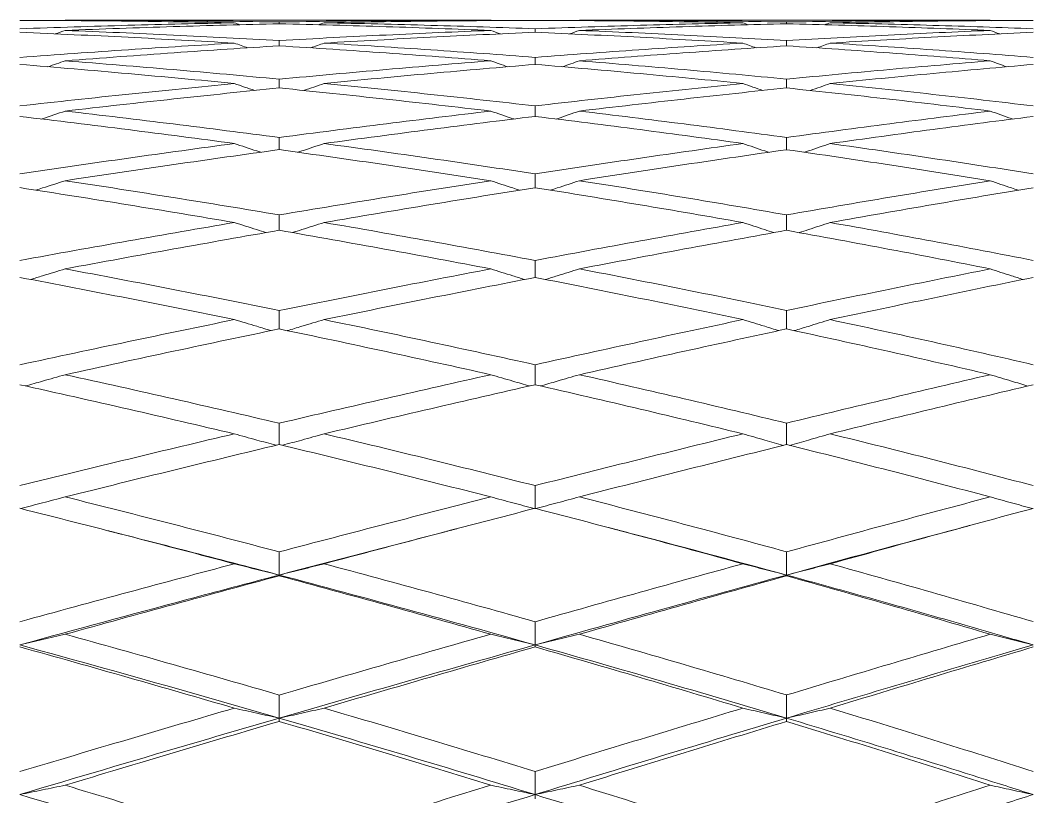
# Model space of a CAD drawing. Extents: x 6453 to 7582, y 0 to 827.
# Drawn here: x 6884.14 to 6893.69, y 672.47 to 679.8 of the extents above; entities that cross this region are included whole.
import ezdxf

# ---------------------------------------------------------------- set-up
doc = ezdxf.new("R2010")
doc.units = 0
doc.header["$LTSCALE"] = 30
doc.header["$MEASUREMENT"] = 0
doc.layers.add('1', color=7, linetype='CONTINUOUS')

msp = doc.modelspace()

# ---------------------------------------------------------------- linework, layer by layer
at = {"layer": '1', "color": 7, "linetype": 'Continuous', "lineweight": 18}
for p, q in [((6888.5787, 679.7955), (6884.5644, 679.7955)), ((6893.2914, 679.7955), (6889.4151, 679.7955))]:
    msp.add_line(p, q, dxfattribs=at)
for points, degree in [([(6886.1596, 679.7715), (6885.8294, 679.778), (6885.1619, 679.7885), (6884.4804, 679.7936), (6884.1361, 679.7948)], 3), ([(6886.1596, 679.7715), (6885.8282, 679.765), (6885.1595, 679.7492), (6884.4792, 679.7278), (6884.1361, 679.7156)], 3), ([(6884.554, 679.7918), (6884.5575, 679.7931), (6884.5609, 679.7943), (6884.5644, 679.7955)], 3), ([(6884.5644, 679.7955), (6884.908, 679.7955), (6885.5883, 679.7927), (6886.2543, 679.7845), (6886.5838, 679.7792)], 3), ([(6884.5644, 679.6996), (6884.9069, 679.713), (6885.5861, 679.7367), (6886.2532, 679.7548), (6886.5838, 679.7624)], 3), ([(6886.213, 679.7525), (6886.1952, 679.7588), (6886.1774, 679.7652), (6886.1596, 679.7715)], 3), ([(6888.5787, 679.7955), (6888.2531, 679.7955), (6887.5951, 679.7929), (6886.9232, 679.7847), (6886.5838, 679.7792)], 3), ([(6886.5838, 679.7792), (6886.5838, 679.7736), (6886.5838, 679.768), (6886.5838, 679.7624)], 3), ([(6888.5787, 679.6996), (6888.2537, 679.7126), (6887.5962, 679.7361), (6886.9237, 679.7546), (6886.5838, 679.7624)], 3), ([(6886.9539, 679.7524), (6886.9717, 679.7588), (6886.9895, 679.7652), (6887.0073, 679.7715)], 3), ([(6887.0073, 679.7715), (6887.3457, 679.7782), (6888.0159, 679.7887), (6888.6725, 679.7936), (6888.9973, 679.7948)], 3), ([(6887.0073, 679.7715), (6887.3464, 679.7648), (6888.0173, 679.7487), (6888.6732, 679.7275), (6888.9973, 679.7156)], 3), ([(6888.5887, 679.7919), (6888.5854, 679.7931), (6888.582, 679.7943), (6888.5787, 679.7955)], 3), ([(6890.9581, 679.7715), (6890.6391, 679.778), (6889.9932, 679.7885), (6889.3319, 679.7936), (6888.9973, 679.7948)], 3), ([(6888.9973, 679.7156), (6889.3333, 679.7279), (6889.9961, 679.7494), (6890.6405, 679.7651), (6890.9581, 679.7715)], 3), ([(6889.405, 679.7918), (6889.4083, 679.7931), (6889.4117, 679.7943), (6889.4151, 679.7955)], 3), ([(6889.4151, 679.7955), (6889.7486, 679.7955), (6890.408, 679.7927), (6891.052, 679.7845), (6891.3702, 679.7792)], 3), ([(6891.3702, 679.7624), (6891.0419, 679.7545), (6890.3878, 679.7361), (6889.7385, 679.7126), (6889.4151, 679.6996)], 3), ([(6891.0111, 679.7521), (6890.9935, 679.7586), (6890.9758, 679.765), (6890.9581, 679.7715)], 3), ([(6891.3702, 679.7792), (6891.699, 679.7847), (6892.348, 679.7929), (6892.9798, 679.7955), (6893.2914, 679.7955)], 3), ([(6891.3702, 679.7792), (6891.3702, 679.7736), (6891.3702, 679.768), (6891.3702, 679.7624)], 3), ([(6893.2914, 679.6996), (6892.9791, 679.7126), (6892.3466, 679.7361), (6891.6983, 679.7545), (6891.3702, 679.7624)], 3), ([(6891.7291, 679.7523), (6891.7464, 679.7587), (6891.7638, 679.7651), (6891.7811, 679.7715)], 3), ([(6893.6958, 679.7948), (6893.3756, 679.7936), (6892.7363, 679.7885), (6892.0991, 679.778), (6891.7811, 679.7715)], 3), ([(6891.7811, 679.7715), (6892.1081, 679.7648), (6892.7542, 679.7488), (6893.3846, 679.7275), (6893.6958, 679.7157)], 3), ([(6893.2914, 679.7955), (6893.2951, 679.7941), (6893.2987, 679.7928), (6893.3023, 679.7914)], 3), ([(6886.1596, 679.5801), (6885.8294, 679.5995), (6885.162, 679.636), (6884.4804, 679.6677), (6884.1361, 679.6823)], 3), ([(6884.471, 679.6668), (6884.5021, 679.6777), (6884.5333, 679.6887), (6884.5644, 679.6996)], 3), ([(6884.5644, 679.6996), (6884.9081, 679.6863), (6885.5883, 679.6569), (6886.2544, 679.6226), (6886.5838, 679.6043)], 3), ([(6886.5838, 679.6043), (6886.9241, 679.6232), (6887.5968, 679.6579), (6888.254, 679.6867), (6888.5787, 679.6996)], 3), ([(6888.9973, 679.6822), (6888.6699, 679.668), (6888.0108, 679.6367), (6887.3432, 679.5999), (6887.0073, 679.5801)], 3), ([(6888.6709, 679.6665), (6888.6401, 679.6775), (6888.6094, 679.6886), (6888.5787, 679.6996)], 3), ([(6888.9973, 679.7156), (6888.9973, 679.7045), (6888.9973, 679.6933), (6888.9973, 679.6822)], 3), ([(6890.9581, 679.5801), (6890.6391, 679.5995), (6889.9932, 679.636), (6889.3319, 679.6676), (6888.9973, 679.6822)], 3), ([(6889.3237, 679.6667), (6889.3542, 679.6776), (6889.3847, 679.6886), (6889.4151, 679.6996)], 3), ([(6889.4151, 679.6996), (6889.7486, 679.6863), (6890.408, 679.6569), (6891.052, 679.6227), (6891.3702, 679.6044)], 3), ([(6891.3702, 679.6044), (6891.689, 679.6228), (6892.328, 679.657), (6892.9698, 679.6863), (6893.2914, 679.6996)], 3), ([(6893.6958, 679.6821), (6893.375, 679.6676), (6892.7351, 679.636), (6892.0985, 679.5995), (6891.7811, 679.5801)], 3), ([(6893.381, 679.6664), (6893.3511, 679.6774), (6893.3212, 679.6885), (6893.2914, 679.6996)], 3), ([(6884.1361, 679.4455), (6884.4817, 679.4711), (6885.1644, 679.519), (6885.8306, 679.5607), (6886.1596, 679.5801)], 3), ([(6886.2887, 679.5347), (6886.2456, 679.5498), (6886.2025, 679.5649), (6886.1596, 679.5801)], 3), ([(6886.5838, 679.6043), (6886.5838, 679.5877), (6886.5838, 679.571), (6886.5838, 679.5544)], 3), ([(6886.8789, 679.5348), (6886.9218, 679.5498), (6886.9646, 679.5649), (6887.0073, 679.5801)], 3), ([(6887.0073, 679.5801), (6887.3464, 679.56), (6888.0173, 679.5175), (6888.6732, 679.4703), (6888.9973, 679.4457)], 3), ([(6888.9973, 679.4457), (6889.3227, 679.4704), (6889.9749, 679.5177), (6890.6299, 679.5601), (6890.9581, 679.5801)], 3), ([(6891.084, 679.5345), (6891.042, 679.5497), (6891, 679.5648), (6890.9581, 679.5801)], 3), ([(6891.3702, 679.6044), (6891.3702, 679.5877), (6891.3702, 679.571), (6891.3702, 679.5542)], 3), ([(6891.6561, 679.5346), (6891.6979, 679.5497), (6891.7395, 679.5649), (6891.7811, 679.5801)], 3), ([(6891.7811, 679.5801), (6892.1081, 679.5601), (6892.7542, 679.5176), (6893.3845, 679.4705), (6893.6958, 679.4458)], 3), ([(6886.5838, 679.5544), (6886.2587, 679.5341), (6885.5971, 679.4904), (6884.9124, 679.4401), (6884.5644, 679.4131)], 3), ([(6888.5787, 679.4131), (6888.2537, 679.4389), (6887.5962, 679.4883), (6886.9237, 679.5332), (6886.5838, 679.5544)], 3), ([(6891.3702, 679.5542), (6891.0442, 679.5332), (6890.3924, 679.4886), (6889.7408, 679.4391), (6889.4151, 679.4131)], 3), ([(6893.2914, 679.4131), (6892.9791, 679.4389), (6892.3466, 679.4883), (6891.6983, 679.5331), (6891.3702, 679.5542)], 3), ([(6886.1596, 679.1992), (6885.8293, 679.2314), (6885.1618, 679.2936), (6884.4804, 679.3514), (6884.1361, 679.3792)], 3), ([(6884.4014, 679.3568), (6884.4558, 679.3755), (6884.5102, 679.3943), (6884.5644, 679.4131)], 3), ([(6884.5644, 679.4131), (6884.908, 679.3865), (6885.5881, 679.3309), (6886.2543, 679.2709), (6886.5838, 679.2398)], 3), ([(6886.5838, 679.2398), (6886.9228, 679.2718), (6887.5942, 679.3325), (6888.2527, 679.3872), (6888.5787, 679.4131)], 3), ([(6888.9973, 679.3791), (6888.6724, 679.3521), (6888.0158, 679.2953), (6887.3457, 679.2323), (6887.0073, 679.1992)], 3), ([(6888.7389, 679.3566), (6888.6854, 679.3754), (6888.632, 679.3942), (6888.5787, 679.4131)], 3), ([(6888.9973, 679.4457), (6888.9973, 679.4235), (6888.9973, 679.4013), (6888.9973, 679.3791)], 3), ([(6890.9581, 679.1992), (6890.639, 679.2313), (6889.9931, 679.2935), (6889.3318, 679.3513), (6888.9973, 679.3791)], 3), ([(6889.2556, 679.3566), (6889.3089, 679.3754), (6889.3621, 679.3942), (6889.4151, 679.4131)], 3), ([(6889.4151, 679.4131), (6889.7486, 679.3865), (6890.408, 679.3309), (6891.052, 679.271), (6891.3702, 679.24)], 3), ([(6891.3702, 679.24), (6891.7, 679.2722), (6892.3499, 679.3331), (6892.9808, 679.3875), (6893.2914, 679.4131)], 3), ([(6893.6958, 679.3789), (6893.3862, 679.3522), (6892.7574, 679.2956), (6892.1097, 679.2325), (6891.7811, 679.1992)], 3), ([(6893.4469, 679.3564), (6893.3949, 679.3752), (6893.3431, 679.3942), (6893.2914, 679.4131)], 3), ([(6884.1361, 678.9876), (6884.4845, 679.0265), (6885.1701, 679.1006), (6885.8335, 679.1675), (6886.1596, 679.1992)], 3), ([(6886.1596, 679.1992), (6886.2238, 679.1771), (6886.2881, 679.1549), (6886.3527, 679.1329)], 3), ([(6886.5838, 679.2398), (6886.5838, 679.2123), (6886.5838, 679.1847), (6886.5838, 679.1572)], 3), ([(6886.815, 679.133), (6886.8792, 679.155), (6886.9433, 679.1771), (6887.0073, 679.1992)], 3), ([(6887.0073, 679.1992), (6887.3464, 679.1661), (6888.0172, 679.0976), (6888.6731, 679.025), (6888.9973, 678.9878)], 3), ([(6888.9973, 678.9878), (6889.3316, 679.0262), (6889.9927, 679.0998), (6890.6388, 679.1671), (6890.9581, 679.1992)], 3), ([(6891.1462, 679.1327), (6891.0834, 679.1548), (6891.0207, 679.177), (6890.9581, 679.1992)], 3), ([(6891.3702, 679.24), (6891.3702, 679.2124), (6891.3702, 679.1847), (6891.3702, 679.157)], 3), ([(6891.5938, 679.1327), (6891.6565, 679.1548), (6891.7189, 679.177), (6891.7811, 679.1992)], 3), ([(6891.7811, 679.1992), (6892.1081, 679.1661), (6892.7541, 679.0977), (6893.3845, 679.0252), (6893.6958, 678.988)], 3), ([(6886.5838, 679.1572), (6886.2569, 679.1242), (6885.5935, 679.055), (6884.9106, 678.9789), (6884.5644, 678.939)], 3), ([(6888.5787, 678.939), (6888.2536, 678.9773), (6887.5961, 679.0521), (6886.9237, 679.1229), (6886.5838, 679.1572)], 3), ([(6891.3702, 679.157), (6891.0516, 679.1238), (6890.4073, 679.0543), (6889.7483, 678.9785), (6889.4151, 678.939)], 3), ([(6893.2914, 678.939), (6892.9791, 678.9773), (6892.3466, 679.0521), (6891.6983, 679.1227), (6891.3702, 679.157)], 3), ([(6884.5644, 678.939), (6884.9077, 678.8994), (6885.5877, 678.8183), (6886.254, 678.7332), (6886.5838, 678.6897)], 3), ([(6886.5838, 678.6897), (6886.9251, 678.7347), (6887.5989, 678.8212), (6888.255, 678.9008), (6888.5787, 678.939)], 3), ([(6889.4151, 678.939), (6889.7486, 678.8995), (6890.408, 678.8183), (6891.052, 678.7333), (6891.3702, 678.69)], 3), ([(6891.3702, 678.69), (6891.6995, 678.7349), (6892.349, 678.8212), (6892.9803, 678.9008), (6893.2914, 678.939)], 3), ([(6886.1596, 678.6332), (6885.8291, 678.6777), (6885.1614, 678.765), (6884.4802, 678.8484), (6884.1361, 678.889)], 3), ([(6888.9973, 678.8888), (6888.6739, 678.8495), (6888.0187, 678.7677), (6887.3472, 678.6792), (6887.0073, 678.6332)], 3), ([(6890.9581, 678.6332), (6890.639, 678.6776), (6889.9931, 678.7648), (6889.3318, 678.8482), (6888.9973, 678.8888)], 3), ([(6893.6958, 678.8886), (6893.3856, 678.8493), (6892.7563, 678.7676), (6892.1091, 678.6791), (6891.7811, 678.6332)], 3), ([(6884.1361, 678.3468), (6884.4826, 678.3981), (6885.1664, 678.4971), (6885.8316, 678.589), (6886.1596, 678.6332)], 3), ([(6887.0073, 678.6332), (6887.3462, 678.5873), (6888.0169, 678.4936), (6888.673, 678.3964), (6888.9973, 678.347)], 3), ([(6888.9973, 678.347), (6889.3333, 678.3982), (6889.9961, 678.4971), (6890.6405, 678.5889), (6890.9581, 678.6332)], 3), ([(6891.7811, 678.6332), (6892.1081, 678.5873), (6892.7542, 678.4938), (6893.3845, 678.3967), (6893.6958, 678.3473)], 3), ([(6886.5838, 678.5753), (6886.2568, 678.5301), (6885.5932, 678.4362), (6884.9105, 678.335), (6884.5644, 678.2826)], 3), ([(6888.5787, 678.2826), (6888.2535, 678.333), (6887.5959, 678.4324), (6886.9236, 678.5283), (6886.5838, 678.5753)], 3), ([(6891.3702, 678.575), (6891.0544, 678.5298), (6890.4128, 678.436), (6889.751, 678.335), (6889.4151, 678.2826)], 3), ([(6893.2914, 678.2826), (6892.9791, 678.333), (6892.3466, 678.4323), (6891.6983, 678.528), (6891.3702, 678.575)], 3), ([(6884.5644, 678.2826), (6884.9078, 678.2305), (6885.5878, 678.1246), (6886.2541, 678.0153), (6886.5838, 677.96)], 3), ([(6886.5838, 677.96), (6886.9248, 678.0173), (6887.5982, 678.1283), (6888.2547, 678.2323), (6888.5787, 678.2826)], 3), ([(6889.4151, 678.2826), (6889.7486, 678.2305), (6890.4079, 678.1247), (6891.052, 678.0156), (6891.3702, 677.9603)], 3), ([(6891.3702, 677.9603), (6891.699, 678.0175), (6892.348, 678.1283), (6892.9798, 678.2322), (6893.2914, 678.2826)], 3), ([(6886.1596, 677.8881), (6885.8292, 677.9445), (6885.1615, 678.0558), (6884.4802, 678.1639), (6884.1361, 678.217)], 3), ([(6888.9973, 678.2168), (6888.6744, 678.1655), (6888.0198, 678.0595), (6887.3477, 677.9465), (6887.0073, 677.8881)], 3), ([(6890.9581, 677.8881), (6890.639, 677.9444), (6889.993, 678.0556), (6889.3318, 678.1636), (6888.9973, 678.2168)], 3), ([(6893.6958, 678.2164), (6893.3858, 678.1652), (6892.7568, 678.0593), (6892.1094, 677.9464), (6891.7811, 677.8881)], 3), ([(6884.1361, 677.5301), (6884.483, 677.5936), (6885.1671, 677.7167), (6885.8319, 677.8322), (6886.1596, 677.8881)], 3), ([(6887.0073, 677.8881), (6887.3462, 677.83), (6888.0169, 677.7122), (6888.6729, 677.5914), (6888.9973, 677.5303)], 3), ([(6888.9973, 677.5303), (6889.3329, 677.5936), (6889.9954, 677.7163), (6890.6401, 677.832), (6890.9581, 677.8881)], 3), ([(6891.7811, 677.8881), (6892.1081, 677.8301), (6892.7542, 677.7124), (6893.3846, 677.5917), (6893.6958, 677.5308)], 3), ([(6886.5838, 677.815), (6886.2568, 677.7581), (6885.5933, 677.6406), (6884.9105, 677.5155), (6884.5644, 677.451)], 3), ([(6888.5787, 677.451), (6888.2535, 677.513), (6887.5959, 677.6358), (6886.9236, 677.7558), (6886.5838, 677.815)], 3), ([(6891.3702, 677.8146), (6891.0545, 677.7578), (6890.413, 677.6404), (6889.7511, 677.5154), (6889.4151, 677.451)], 3), ([(6893.2914, 677.451), (6892.9791, 677.513), (6892.3466, 677.6357), (6891.6983, 677.7555), (6891.3702, 677.8146)], 3), ([(6886.1596, 676.9722), (6885.8293, 677.0399), (6885.1618, 677.174), (6884.4803, 677.3055), (6884.1361, 677.3706)], 3), ([(6884.5644, 677.451), (6884.9078, 677.3869), (6885.5878, 677.2575), (6886.2541, 677.1253), (6886.5838, 677.0586)], 3), ([(6886.5838, 677.0586), (6886.9242, 677.1275), (6887.5971, 677.2617), (6888.2541, 677.389), (6888.5787, 677.451)], 3), ([(6888.9973, 677.3703), (6888.6744, 677.3075), (6888.0197, 677.1785), (6887.3476, 677.0422), (6887.0073, 676.9722)], 3), ([(6890.9581, 676.9722), (6890.639, 677.0398), (6889.993, 677.1738), (6889.3318, 677.3053), (6888.9973, 677.3703)], 3), ([(6889.4151, 677.451), (6889.7485, 677.387), (6890.4077, 677.2576), (6891.0519, 677.1256), (6891.3702, 677.059)], 3), ([(6891.3702, 677.059), (6891.6988, 677.1278), (6892.3476, 677.2619), (6892.9796, 677.3891), (6893.2914, 677.451)], 3), ([(6893.6958, 677.3699), (6893.3848, 677.307), (6892.7546, 677.1778), (6892.1083, 677.0419), (6891.7811, 676.9722)], 3), ([(6884.1361, 676.5464), (6884.4823, 676.6212), (6885.1657, 676.7669), (6885.8313, 676.905), (6886.1596, 676.9722)], 3), ([(6887.0073, 676.9722), (6887.3463, 676.9025), (6888.017, 676.7618), (6888.673, 676.6188), (6888.9973, 676.5468)], 3), ([(6888.9973, 676.5468), (6889.3339, 676.6216), (6889.9972, 676.7672), (6890.6411, 676.9051), (6890.9581, 676.9722)], 3), ([(6891.7811, 676.9722), (6892.108, 676.9026), (6892.754, 676.7621), (6893.3845, 676.6192), (6893.6958, 676.5473)], 3), ([(6886.5838, 676.8847), (6886.2562, 676.8165), (6885.5921, 676.6765), (6884.9099, 676.529), (6884.5644, 676.4533)], 3), ([(6888.5787, 676.4533), (6888.2537, 676.5262), (6887.5962, 676.6711), (6886.9238, 676.8139), (6886.5838, 676.8847)], 3), ([(6891.3702, 676.8843), (6891.0534, 676.8161), (6890.4109, 676.6762), (6889.7501, 676.5289), (6889.4151, 676.4533)], 3), ([(6893.2914, 676.4533), (6892.9791, 676.5262), (6892.3466, 676.671), (6891.6983, 676.8136), (6891.3702, 676.8843)], 3), ([(6884.5644, 676.4533), (6884.9121, 676.3771), (6885.5963, 676.2245), (6886.2584, 676.0718), (6886.5838, 675.9955)], 3), ([(6886.5838, 675.9955), (6886.9246, 676.0754), (6887.5979, 676.2316), (6888.2545, 676.3806), (6888.5787, 676.4533)], 3), ([(6889.4151, 676.4533), (6889.7486, 676.3781), (6890.4079, 676.2266), (6891.052, 676.0731), (6891.3702, 675.996)], 3), ([(6891.3702, 675.996), (6891.6908, 676.0737), (6892.3316, 676.2278), (6892.9716, 676.3787), (6893.2914, 676.4533)], 3), ([(6886.1596, 675.8956), (6885.8334, 675.9727), (6885.17, 676.1273), (6884.4844, 676.2818), (6884.1361, 676.359)], 3), ([(6888.9973, 676.3586), (6888.6736, 676.2849), (6888.0182, 676.1341), (6887.3469, 675.9763), (6887.0073, 675.8956)], 3), ([(6890.9581, 675.8956), (6890.6391, 675.9736), (6889.9933, 676.1289), (6889.3319, 676.2824), (6888.9973, 676.3586)], 3), ([(6893.6958, 676.3581), (6893.3763, 676.2824), (6892.7376, 676.1296), (6892.0998, 675.974), (6891.7811, 675.8956)], 3), ([(6884.1361, 675.4067), (6884.4851, 675.4927), (6885.1714, 675.6601), (6885.8341, 675.8185), (6886.1596, 675.8956)], 3), ([(6887.0073, 675.8956), (6887.3457, 675.8151), (6888.0157, 675.6532), (6888.6724, 675.4894), (6888.9973, 675.4071)], 3), ([(6888.9973, 675.4071), (6889.3246, 675.4901), (6889.9787, 675.6545), (6890.6318, 675.8157), (6890.9581, 675.8956)], 3), ([(6891.7811, 675.8956), (6892.1081, 675.8151), (6892.7541, 675.6532), (6893.3845, 675.4897), (6893.6958, 675.4076)], 3), ([(6886.5838, 675.7945), (6886.2575, 675.7163), (6885.5947, 675.5558), (6884.9112, 675.3871), (6884.5644, 675.3005)], 3), ([(6888.5787, 675.3005), (6888.2531, 675.3837), (6887.5951, 675.5492), (6886.9232, 675.7131), (6886.5838, 675.7945)], 3), ([(6891.3702, 675.794), (6891.043, 675.7129), (6890.39, 675.5495), (6889.7396, 675.3839), (6889.4151, 675.3005)], 3), ([(6893.2914, 675.3005), (6892.9792, 675.3835), (6892.3468, 675.5487), (6891.6984, 675.7126), (6891.3702, 675.794)], 3), ([(6888.9973, 675.4071), (6888.9973, 675.3708), (6888.9973, 675.2981), (6888.9973, 675.2254), (6888.9973, 675.189)], 3), ([(6884.5644, 675.3005), (6884.9075, 675.215), (6885.5871, 675.0429), (6886.2538, 674.8694), (6886.5838, 674.7823)], 3), ([(6886.5838, 674.7823), (6886.9248, 674.8723), (6887.5982, 675.0487), (6888.2547, 675.2178), (6888.5787, 675.3005)], 3), ([(6889.4151, 675.3005), (6889.7429, 675.2164), (6890.3965, 675.0459), (6891.0463, 674.8712), (6891.3702, 674.7828)], 3), ([(6891.3702, 674.7828), (6891.6904, 674.8703), (6892.3308, 675.0441), (6892.9712, 675.2155), (6893.2914, 675.3005)], 3), ([(6886.1596, 674.6699), (6885.8288, 674.7578), (6885.1607, 674.9331), (6884.4798, 675.1069), (6884.1361, 675.1933)], 3), ([(6888.9973, 675.1929), (6888.6735, 675.1092), (6888.0179, 674.9383), (6887.3467, 674.7605), (6887.0073, 674.6699)], 3), ([(6890.9581, 674.6699), (6890.6337, 674.7591), (6889.9824, 674.9354), (6889.3264, 675.1077), (6888.9973, 675.1929)], 3), ([(6893.6958, 675.1923), (6893.3749, 675.106), (6892.7349, 674.9325), (6892.0985, 674.7576), (6891.7811, 674.6699)], 3), ([(6888.258, 675.0006), (6888.1347, 674.9684)], 1), ([(6889.8047, 674.9815), (6889.6943, 675.0106)], 1), ([(6891.3702, 674.5638), (6890.8514, 674.7056), (6890.3291, 674.8449), (6889.8037, 674.9817)], 3), ([(6892.9993, 675.004), (6892.4604, 674.8601), (6891.9172, 674.7133), (6891.3702, 674.5638)], 3), ([(6893.1002, 675.0313), (6892.9987, 675.0038)], 1), ([(6885.0971, 674.9486), (6884.9692, 674.9813)], 1), ([(6886.5838, 674.5638), (6887.1036, 674.7011), (6887.6211, 674.8361), (6888.1359, 674.9687)], 3), ([(6886.5838, 674.7823), (6886.5838, 674.7459), (6886.5838, 674.6731), (6886.5838, 674.6002), (6886.5838, 674.5638)], 3), ([(6891.3702, 674.7828), (6891.3702, 674.7463), (6891.3702, 674.6733), (6891.3702, 674.6003), (6891.3702, 674.5638)], 3), ([(6884.1361, 674.1233), (6884.4826, 674.2184), (6885.1664, 674.4044), (6885.8316, 674.5827), (6886.1596, 674.6699)], 3), ([(6886.1596, 674.6699), (6886.2299, 674.6521), (6886.3709, 674.6167), (6886.5127, 674.5814), (6886.5838, 674.5638)], 3), ([(6886.5838, 674.5638), (6886.6548, 674.5814), (6886.7965, 674.6166), (6886.9371, 674.6521), (6887.0073, 674.6699)], 3), ([(6887.0073, 674.6699), (6887.3459, 674.5795), (6888.0163, 674.3979), (6888.6726, 674.2153), (6888.9973, 674.1237)], 3), ([(6888.9973, 674.1237), (6889.3318, 674.2181), (6889.993, 674.4035), (6890.639, 674.5822), (6890.9581, 674.6699)], 3), ([(6890.9581, 674.6699), (6891.0264, 674.6521), (6891.1634, 674.6167), (6891.3011, 674.5814), (6891.3702, 674.5638)], 3), ([(6891.3702, 674.5638), (6891.4391, 674.5814), (6891.5766, 674.6166), (6891.7131, 674.6521), (6891.7811, 674.6699)], 3), ([(6891.7811, 674.6699), (6892.0995, 674.5818), (6892.737, 674.4029), (6893.3759, 674.2182), (6893.6958, 674.1244)], 3), ([(6886.5838, 674.5564), (6886.2563, 674.4684), (6885.5923, 674.2886), (6884.91, 674.1011), (6884.5644, 674.0053)], 3), ([(6888.9973, 673.9049), (6888.1992, 674.1299), (6887.3944, 674.3497), (6886.5838, 674.5638)], 3), ([(6886.5838, 674.5638), (6886.5838, 674.5626), (6886.5838, 674.5602), (6886.5838, 674.5577), (6886.5838, 674.5564)], 3), ([(6888.5787, 674.0053), (6888.2531, 674.0976), (6887.5951, 674.2819), (6886.9232, 674.4651), (6886.5838, 674.5564)], 3), ([(6891.3702, 674.5638), (6890.5867, 674.3497), (6889.7954, 674.1299), (6888.9973, 673.9049)], 3), ([(6891.3702, 674.5559), (6891.0521, 674.4675), (6890.4083, 674.2873), (6889.7488, 674.1004), (6889.4151, 674.0053)], 3), ([(6891.3702, 674.5638), (6891.3702, 674.5625), (6891.3702, 674.5599), (6891.3702, 674.5573), (6891.3702, 674.5559)], 3), ([(6893.2914, 674.0053), (6892.9707, 674.0999), (6892.3297, 674.2863), (6891.6898, 674.467), (6891.3702, 674.5559)], 3), ([(6888.9973, 674.1237), (6888.9973, 674.0873), (6888.9973, 674.0143), (6888.9973, 673.9414), (6888.9973, 673.9049)], 3), ([(6884.1361, 673.9049), (6884.208, 673.9216), (6884.3512, 673.9549), (6884.4934, 673.9885), (6884.5644, 674.0053)], 3), ([(6884.5644, 674.0053), (6884.9075, 673.9102), (6885.5873, 673.7196), (6886.2538, 673.5281), (6886.5838, 673.4323)], 3), ([(6886.5838, 673.4323), (6886.9225, 673.5308), (6887.5937, 673.7247), (6888.2524, 673.9127), (6888.5787, 674.0053)], 3), ([(6888.5787, 674.0053), (6888.648, 673.9885), (6888.7872, 673.955), (6888.9272, 673.9216), (6888.9973, 673.9049)], 3), ([(6888.9973, 673.9049), (6889.0674, 673.9215), (6889.2071, 673.9549), (6889.3459, 673.9885), (6889.4151, 674.0053)], 3), ([(6889.4151, 674.0053), (6889.7483, 673.9103), (6890.4074, 673.7198), (6891.0517, 673.5286), (6891.3702, 673.4328)], 3), ([(6891.3702, 673.4328), (6891.6986, 673.5316), (6892.3473, 673.7258), (6892.9795, 673.9133), (6893.2914, 674.0053)], 3), ([(6893.2914, 674.0053), (6893.3584, 673.9885), (6893.4929, 673.955), (6893.628, 673.9216), (6893.6958, 673.9049)], 3), ([(6886.1596, 673.3086), (6885.8289, 673.4053), (6885.1609, 673.5982), (6884.4799, 673.7904), (6884.1361, 673.8863)], 3), ([(6888.9973, 673.9049), (6888.1992, 673.6799), (6887.3944, 673.4495), (6886.5838, 673.2142)], 3), ([(6888.9973, 673.8859), (6888.6719, 673.7926), (6888.0147, 673.6031), (6887.3452, 673.4078), (6887.0073, 673.3086)], 3), ([(6891.3702, 673.2142), (6890.5867, 673.4495), (6889.7954, 673.6799), (6888.9973, 673.9049)], 3), ([(6888.9973, 673.9049), (6888.9973, 673.9018), (6888.9973, 673.8955), (6888.9973, 673.8891), (6888.9973, 673.8859)], 3), ([(6890.9581, 673.3086), (6890.6387, 673.4051), (6889.9924, 673.5979), (6889.3315, 673.79), (6888.9973, 673.8859)], 3), ([(6893.6958, 673.8852), (6893.3846, 673.7924), (6892.7543, 673.6035), (6892.1082, 673.408), (6891.7811, 673.3086)], 3), ([(6886.5838, 673.4323), (6886.5838, 673.3959), (6886.5838, 673.3232), (6886.5838, 673.2506), (6886.5838, 673.2142)], 3), ([(6891.3702, 673.4328), (6891.3702, 673.3964), (6891.3702, 673.3235), (6891.3702, 673.2506), (6891.3702, 673.2142)], 3), ([(6884.1361, 672.7103), (6884.4803, 672.8133), (6885.1617, 673.0159), (6885.8293, 673.2121), (6886.1596, 673.3086)], 3), ([(6886.1596, 673.3086), (6886.2299, 673.2928), (6886.3709, 673.2613), (6886.5127, 673.2299), (6886.5838, 673.2142)], 3), ([(6886.5838, 673.2142), (6886.6548, 673.2299), (6886.7965, 673.2612), (6886.9371, 673.2928), (6887.0073, 673.3086)], 3), ([(6887.0073, 673.3086), (6887.3463, 673.2091), (6888.0171, 673.0099), (6888.6731, 672.8105), (6888.9973, 672.7108)], 3), ([(6888.9973, 672.7108), (6889.3313, 672.8136), (6889.9921, 673.0159), (6890.6385, 673.2121), (6890.9581, 673.3086)], 3), ([(6890.9581, 673.3086), (6891.0264, 673.2928), (6891.1634, 673.2613), (6891.3011, 673.2299), (6891.3702, 673.2142)], 3), ([(6891.3702, 673.2142), (6891.4391, 673.2298), (6891.5766, 673.2612), (6891.7131, 673.2928), (6891.7811, 673.3086)], 3), ([(6891.7811, 673.3086), (6892.108, 673.2093), (6892.754, 673.0103), (6893.3844, 672.8111), (6893.6958, 672.7115)], 3), ([(6886.5838, 673.184), (6886.2535, 673.0866), (6885.5866, 672.8889), (6884.9072, 672.6851), (6884.5644, 672.5818)], 3), ([(6888.9973, 672.4936), (6888.1992, 672.7385), (6887.3944, 672.9789), (6886.5838, 673.2142)], 3), ([(6886.5838, 673.2142), (6886.5838, 673.2092), (6886.5838, 673.1992), (6886.5838, 673.1891), (6886.5838, 673.184)], 3), ([(6888.5787, 672.5818), (6888.2535, 672.6822), (6887.5959, 672.883), (6886.9236, 673.0838), (6886.5838, 673.184)], 3), ([(6891.3702, 673.2142), (6890.5867, 672.9789), (6889.7954, 672.7385), (6888.9973, 672.4936)], 3), ([(6891.3702, 673.1835), (6891.0516, 673.0863), (6890.4072, 672.8888), (6889.7482, 672.6852), (6889.4151, 672.5818)], 3), ([(6891.3702, 673.2142), (6891.3702, 673.2091), (6891.3702, 673.1989), (6891.3702, 673.1886), (6891.3702, 673.1835)], 3), ([(6893.2914, 672.5818), (6892.9789, 672.6821), (6892.3463, 672.8828), (6891.6981, 673.0833), (6891.3702, 673.1835)], 3), ([(6888.9973, 672.7108), (6888.9973, 672.6746), (6888.9973, 672.6022), (6888.9973, 672.5298), (6888.9973, 672.4936)], 3), ([(6884.1361, 672.4936), (6884.208, 672.5082), (6884.3512, 672.5375), (6884.4934, 672.567), (6884.5644, 672.5818)], 3), ([(6884.5644, 672.5818), (6884.9078, 672.4782), (6885.5878, 672.271), (6886.2541, 672.0638), (6886.5838, 671.9602)], 3), ([(6886.5838, 671.9602), (6886.9225, 672.0667), (6887.5936, 672.2767), (6888.2524, 672.481), (6888.5787, 672.5818)], 3), ([(6888.5787, 672.5818), (6888.648, 672.567), (6888.7872, 672.5375), (6888.9272, 672.5082), (6888.9973, 672.4936)], 3), ([(6888.9973, 672.4936), (6889.0674, 672.5082), (6889.2071, 672.5375), (6889.3459, 672.567), (6889.4151, 672.5818)], 3), ([(6889.4151, 672.5818), (6889.7489, 672.4781), (6890.4086, 672.2709), (6891.0523, 672.0641), (6891.3702, 671.9608)], 3), ([(6891.3702, 671.9608), (6891.698, 672.0674), (6892.3461, 672.2775), (6892.9789, 672.4814), (6893.2914, 672.5818)], 3), ([(6893.2914, 672.5818), (6893.3584, 672.567), (6893.4929, 672.5375), (6893.628, 672.5082), (6893.6958, 672.4936)], 3), ([(6888.9973, 672.4936), (6888.1992, 672.2486), (6887.3944, 671.9989), (6886.5838, 671.745)], 3), ([(6891.3702, 671.745), (6890.5867, 671.9989), (6889.7954, 672.2486), (6888.9973, 672.4936)], 3), ([(6888.9973, 672.4936), (6888.9973, 672.4866), (6888.9973, 672.4728), (6888.9973, 672.4588), (6888.9973, 672.4518)], 3)]:
    msp.add_open_spline(points, degree=degree, dxfattribs=at)
for points, knots in [([(6884.3407, 678.864), (6884.3441, 678.8652), (6884.4189, 678.8901), (6884.4934, 678.9151), (6884.5644, 678.939)], [0, 0, 0, 0, 0.045717, 1, 1, 1, 1]), ([(6888.7978, 678.8639), (6888.7943, 678.8651), (6888.7211, 678.8901), (6888.648, 678.9151), (6888.5787, 678.939)], [0, 0, 0, 0, 0.047451, 1, 1, 1, 1]), ([(6888.9973, 678.9878), (6888.9973, 678.9559), (6888.9973, 678.9229), (6888.9973, 678.8899), (6888.9973, 678.8888)], [0, 0, 0, 0, 0.967496, 1, 1, 1, 1]), ([(6889.1963, 678.8638), (6889.1998, 678.865), (6889.273, 678.89), (6889.3459, 678.9151), (6889.4151, 678.939)], [0, 0, 0, 0, 0.048412, 1, 1, 1, 1]), ([(6893.504, 678.8637), (6893.5003, 678.865), (6893.4293, 678.89), (6893.3584, 678.9151), (6893.2914, 678.939)], [0, 0, 0, 0, 0.051123, 1, 1, 1, 1]), ([(6886.4089, 678.5505), (6886.3963, 678.5547), (6886.3129, 678.5822), (6886.2299, 678.6097), (6886.1596, 678.6332)], [0, 0, 0, 0, 0.151442, 1, 1, 1, 1]), ([(6886.5838, 678.6897), (6886.5838, 678.657), (6886.5838, 678.6188), (6886.5838, 678.5807), (6886.5838, 678.5753)], [0, 0, 0, 0, 0.858579, 1, 1, 1, 1]), ([(6886.7582, 678.5504), (6886.7709, 678.5546), (6886.8542, 678.5821), (6886.9371, 678.6097), (6887.0073, 678.6332)], [0, 0, 0, 0, 0.152094, 1, 1, 1, 1]), ([(6890.9581, 678.6332), (6891.0264, 678.6097), (6891.1074, 678.5821), (6891.1887, 678.5545), (6891.2012, 678.5502)], [0, 0, 0, 0, 0.845533, 1, 1, 1, 1]), ([(6891.3702, 678.69), (6891.3702, 678.6572), (6891.3702, 678.6189), (6891.3702, 678.5805), (6891.3702, 678.575)], [0, 0, 0, 0, 0.855846, 1, 1, 1, 1]), ([(6891.5387, 678.5501), (6891.5512, 678.5544), (6891.6323, 678.582), (6891.7131, 678.6097), (6891.7811, 678.6332)], [0, 0, 0, 0, 0.154805, 1, 1, 1, 1]), ([(6888.9973, 678.347), (6888.9973, 678.3134), (6888.9973, 678.27), (6888.9973, 678.2266), (6888.9973, 678.2168)], [0, 0, 0, 0, 0.773696, 1, 1, 1, 1]), ([(6884.5644, 678.2826), (6884.4934, 678.2596), (6884.4009, 678.2298), (6884.308, 678.2001), (6884.2864, 678.1932)], [0, 0, 0, 0, 0.768659, 1, 1, 1, 1]), ([(6888.5787, 678.2826), (6888.648, 678.2596), (6888.7387, 678.2298), (6888.8297, 678.2), (6888.8509, 678.1931)], [0, 0, 0, 0, 0.767275, 1, 1, 1, 1]), ([(6889.1432, 678.1929), (6889.1644, 678.1999), (6889.2554, 678.2297), (6889.3459, 678.2596), (6889.4151, 678.2826)], [0, 0, 0, 0, 0.233642, 1, 1, 1, 1]), ([(6893.2914, 678.2826), (6893.3584, 678.2596), (6893.4464, 678.2297), (6893.5346, 678.1998), (6893.5554, 678.1928)], [0, 0, 0, 0, 0.764618, 1, 1, 1, 1]), ([(6886.5838, 677.96), (6886.5838, 677.9257), (6886.5838, 677.8774), (6886.5838, 677.8291), (6886.5838, 677.815)], [0, 0, 0, 0, 0.708546, 1, 1, 1, 1]), ([(6891.3702, 677.9603), (6891.3702, 677.926), (6891.3702, 677.8775), (6891.3702, 677.8289), (6891.3702, 677.8146)], [0, 0, 0, 0, 0.70651, 1, 1, 1, 1]), ([(6886.1596, 677.8881), (6886.2299, 677.8658), (6886.33, 677.834), (6886.4307, 677.8024), (6886.4605, 677.793)], [0, 0, 0, 0, 0.703683, 1, 1, 1, 1]), ([(6886.7069, 677.793), (6886.7367, 677.8023), (6886.8372, 677.834), (6886.9371, 677.8657), (6887.0073, 677.8881)], [0, 0, 0, 0, 0.296487, 1, 1, 1, 1]), ([(6890.9581, 677.8881), (6891.0264, 677.8658), (6891.124, 677.8339), (6891.222, 677.8022), (6891.2512, 677.7928)], [0, 0, 0, 0, 0.701815, 1, 1, 1, 1]), ([(6891.4888, 677.7927), (6891.518, 677.8021), (6891.6158, 677.8339), (6891.7131, 677.8657), (6891.7811, 677.8881)], [0, 0, 0, 0, 0.298523, 1, 1, 1, 1]), ([(6888.9973, 677.5303), (6888.9973, 677.4955), (6888.9973, 677.4421), (6888.9973, 677.3888), (6888.9973, 677.3703)], [0, 0, 0, 0, 0.65389, 1, 1, 1, 1]), ([(6884.5644, 677.451), (6884.4934, 677.4292), (6884.3844, 677.3959), (6884.2747, 677.3627), (6884.2365, 677.3512)], [0, 0, 0, 0, 0.652102, 1, 1, 1, 1]), ([(6888.5787, 677.451), (6888.648, 677.4292), (6888.755, 677.3959), (6888.8624, 677.3626), (6888.8999, 677.351)], [0, 0, 0, 0, 0.65071, 1, 1, 1, 1]), ([(6889.0945, 677.3509), (6889.132, 677.3625), (6889.2392, 677.3958), (6889.3459, 677.4292), (6889.4151, 677.451)], [0, 0, 0, 0, 0.34954, 1, 1, 1, 1]), ([(6893.2914, 677.451), (6893.3584, 677.4292), (6893.4621, 677.3958), (6893.5661, 677.3624), (6893.6027, 677.3507)], [0, 0, 0, 0, 0.648665, 1, 1, 1, 1]), ([(6886.5838, 676.8847), (6886.5838, 676.9073), (6886.5838, 676.9653), (6886.5838, 677.0233), (6886.5838, 677.0586)], [0, 0, 0, 0, 0.390187, 1, 1, 1, 1]), ([(6891.3702, 677.059), (6891.3702, 677.0236), (6891.3702, 676.9653), (6891.3702, 676.9071), (6891.3702, 676.8843)], [0, 0, 0, 0, 0.608215, 1, 1, 1, 1]), ([(6886.1596, 676.9722), (6886.2299, 676.9512), (6886.3459, 676.9166), (6886.4624, 676.8822), (6886.5083, 676.8687)], [0, 0, 0, 0, 0.607706, 1, 1, 1, 1]), ([(6887.0073, 676.9722), (6886.9371, 676.9512), (6886.8214, 676.9166), (6886.705, 676.8821), (6886.6592, 676.8686)], [0, 0, 0, 0, 0.607649, 1, 1, 1, 1]), ([(6890.9581, 676.9722), (6891.0264, 676.9512), (6891.1394, 676.9165), (6891.2529, 676.882), (6891.2977, 676.8684)], [0, 0, 0, 0, 0.606211, 1, 1, 1, 1]), ([(6891.4424, 676.8683), (6891.4872, 676.8819), (6891.6004, 676.9164), (6891.7131, 676.9512), (6891.7811, 676.9722)], [0, 0, 0, 0, 0.394032, 1, 1, 1, 1]), ([(6888.9973, 676.5468), (6888.9973, 676.511), (6888.9973, 676.4483), (6888.9973, 676.3856), (6888.9973, 676.3586)], [0, 0, 0, 0, 0.570981, 1, 1, 1, 1]), ([(6884.1895, 676.3469), (6884.2435, 676.3621), (6884.3688, 676.3974), (6884.4934, 676.433), (6884.5644, 676.4533)], [0, 0, 0, 0, 0.429224, 1, 1, 1, 1]), ([(6888.9458, 676.3467), (6888.8929, 676.362), (6888.7702, 676.3974), (6888.648, 676.433), (6888.5787, 676.4533)], [0, 0, 0, 0, 0.43028, 1, 1, 1, 1]), ([(6889.0487, 676.3467), (6889.1016, 676.3619), (6889.2241, 676.3973), (6889.3459, 676.433), (6889.4151, 676.4533)], [0, 0, 0, 0, 0.430381, 1, 1, 1, 1]), ([(6893.2914, 676.4533), (6893.3584, 676.433), (6893.4768, 676.3973), (6893.5957, 676.3618), (6893.6471, 676.3464)], [0, 0, 0, 0, 0.568101, 1, 1, 1, 1]), ([(6886.5838, 675.9955), (6886.5838, 675.9594), (6886.5838, 675.8924), (6886.5838, 675.8254), (6886.5838, 675.7945)], [0, 0, 0, 0, 0.538567, 1, 1, 1, 1]), ([(6891.3702, 675.996), (6891.3702, 675.9598), (6891.3702, 675.8925), (6891.3702, 675.8252), (6891.3702, 675.794)], [0, 0, 0, 0, 0.537282, 1, 1, 1, 1]), ([(6886.1596, 675.8956), (6886.2299, 675.876), (6886.3609, 675.8399), (6886.4927, 675.8038), (6886.5537, 675.7872)], [0, 0, 0, 0, 0.537951, 1, 1, 1, 1]), ([(6886.6138, 675.7872), (6886.6748, 675.8038), (6886.8064, 675.8398), (6886.9371, 675.876), (6887.0073, 675.8956)], [0, 0, 0, 0, 0.462121, 1, 1, 1, 1]), ([(6891.3419, 675.7869), (6891.2823, 675.8036), (6891.154, 675.8398), (6891.0264, 675.876), (6890.9581, 675.8956)], [0, 0, 0, 0, 0.463304, 1, 1, 1, 1]), ([(6891.3984, 675.7869), (6891.4579, 675.8036), (6891.5859, 675.8397), (6891.7131, 675.876), (6891.7811, 675.8956)], [0, 0, 0, 0, 0.463393, 1, 1, 1, 1]), ([(6884.5644, 675.3005), (6884.4934, 675.2819), (6884.3539, 675.2453), (6884.2135, 675.209), (6884.1444, 675.1912)], [0, 0, 0, 0, 0.509781, 1, 1, 1, 1]), ([(6888.5787, 675.3005), (6888.648, 675.2819), (6888.7848, 675.2453), (6888.9223, 675.2088), (6888.99, 675.191)], [0, 0, 0, 0, 0.508889, 1, 1, 1, 1]), ([(6889.0047, 675.191), (6889.0723, 675.2088), (6889.2095, 675.2452), (6889.3459, 675.2819), (6889.4151, 675.3005)], [0, 0, 0, 0, 0.491142, 1, 1, 1, 1]), ([(6893.6898, 675.1907), (6893.624, 675.2087), (6893.4909, 675.2452), (6893.3584, 675.2819), (6893.2914, 675.3005)], [0, 0, 0, 0, 0.492483, 1, 1, 1, 1]), ([(6886.5838, 674.5638), (6886.2937, 674.6404), (6885.7985, 674.7697), (6885.3013, 674.8969), (6885.0958, 674.949)], [0, 0, 0, 0, 0.58728, 1, 1, 1, 1]), ([(6884.1361, 673.9049), (6884.6632, 674.0494), (6885.4811, 674.2711), (6886.2937, 674.4872), (6886.5838, 674.5638)], [0, 0, 0, 0, 0.642099, 1, 1, 1, 1]), ([(6893.6958, 673.9049), (6893.6113, 673.9297), (6892.8437, 674.1542), (6892.0672, 674.3733), (6891.3702, 674.5638)], [0, 0, 0, 0, 0.110293, 1, 1, 1, 1]), ([(6886.5838, 673.2142), (6886.2937, 673.2984), (6885.4811, 673.532), (6884.6632, 673.7604), (6884.1361, 673.9049)], [0, 0, 0, 0, 0.357901, 1, 1, 1, 1]), ([(6893.6958, 673.9049), (6893.6113, 673.8801), (6892.8437, 673.6545), (6892.0672, 673.4236), (6891.3702, 673.2142)], [0, 0, 0, 0, 0.110293, 1, 1, 1, 1]), ([(6886.5838, 673.2142), (6886.2937, 673.13), (6885.4811, 672.8929), (6884.6632, 672.6509), (6884.1361, 672.4936)], [0, 0, 0, 0, 0.357901, 1, 1, 1, 1]), ([(6893.6958, 672.4936), (6893.6113, 672.5206), (6892.8437, 672.7651), (6892.0672, 673.0048), (6891.3702, 673.2142)], [0, 0, 0, 0, 0.110293, 1, 1, 1, 1]), ([(6886.5838, 671.745), (6886.2937, 671.8359), (6885.4811, 672.0883), (6884.6632, 672.3363), (6884.1361, 672.4936)], [0, 0, 0, 0, 0.357901, 1, 1, 1, 1]), ([(6893.6958, 672.4936), (6893.6113, 672.4666), (6892.8437, 672.2211), (6892.0672, 671.9709), (6891.3702, 671.745)], [0, 0, 0, 0, 0.110293, 1, 1, 1, 1])]:
    msp.add_open_spline(points, degree=3, knots=knots, dxfattribs=at)

doc.saveas('drawing.dxf')
